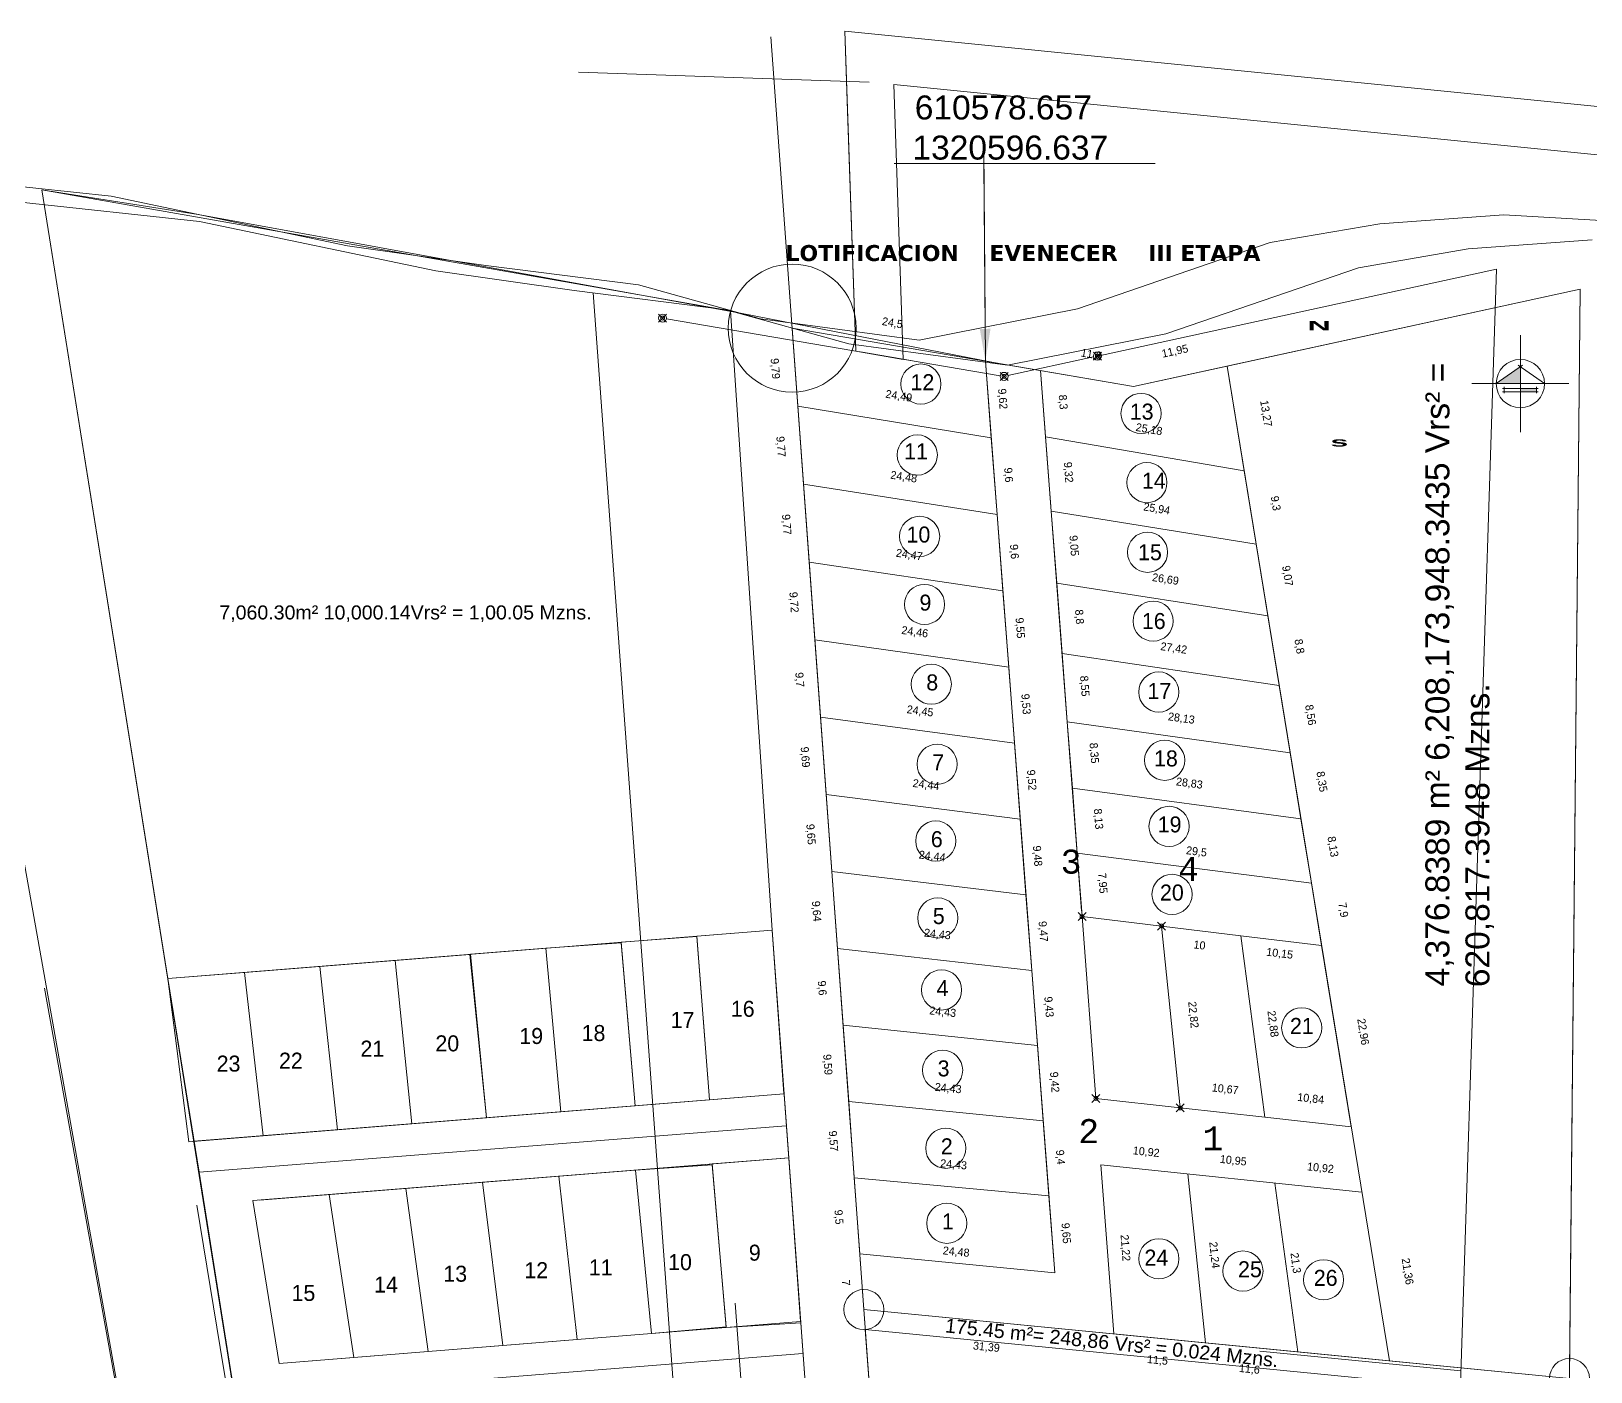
# Model space of a CAD drawing. Header units: millimetres. Extents: x 612493 to 615450, y 1317139 to 1319419.
# Drawn here: x 613604.8 to 613799.8, y 1318194.1 to 1318361.6 of the extents above; entities that cross this region are included whole.
import ezdxf

# ---------------------------------------------------------------- set-up
doc = ezdxf.new("R2010")
doc.units = ezdxf.units.MM
doc.header["$PDMODE"] = 35
doc.header["$PDSIZE"] = 0.5
for name, color, linetype in [('2', 7, 'Continuous'), ('CVL_CUADCON_LIN', 8, 'Continuous'), ('CVL_CUADCON_TIT', 1, 'Continuous'), ('CVL_PUNTO', 250, 'Continuous'), ('CVL_PUNTO_NUM', 2, 'Continuous')]:
    doc.layers.add(name, color=color, linetype=linetype)
doc.layers.add('Level 2', color=7, linetype='Continuous', lineweight=0)
doc.styles.add('MONOTXT4', font='Monotxt4.shx')
doc.styles.add('MtXpl_Baskerville_Ol', font='')
doc.styles.add('MtXpl_Utsaah', font='')
doc.styles.add('MtXpl_Verdana', font='verdanab.ttf')
doc.styles.get("Standard").update_dxf_attribs({"font": 'TCCM____.TTF'})
doc.styles.add('TEXTOS', font='arial.ttf', dxfattribs={"height": 1})
doc.styles.add('TXT 300', font='arial.ttf', dxfattribs={"height": 0.06})
doc.styles.get('MtXpl_Baskerville_Ol').set_extended_font_data('Baskerville Old Face', bold=True)
doc.styles.get('MtXpl_Utsaah').set_extended_font_data('Utsaah')

msp = doc.modelspace()

# ---------------------------------------------------------------- hatches: boundary and pattern name
at = {"lineweight": 0}
h = msp.add_hatch(color=1, dxfattribs=at)
h.paths.add_polyline_path([(613787.93, 1318317.57), (613790.95, 1318317.57), (613790.95, 1318319.68)])
h.paths.add_polyline_path([(613790.95, 1318316.96), (613790.95, 1318316.56), (613792.97, 1318316.56), (613792.97, 1318316.96)])
h = msp.add_hatch(color=1, dxfattribs=at)
h.paths.add_polyline_path([(613787.93, 1318317.57), (613790.95, 1318317.57), (613790.95, 1318319.68)])
h.paths.add_polyline_path([(613790.95, 1318316.96), (613790.95, 1318316.56), (613792.97, 1318316.56), (613792.97, 1318316.96)])

# ---------------------------------------------------------------- linework, layer by layer
at = {"color": 1, "lineweight": 0}
for p, q in [((613725.92, 1318318.56), (613684.22, 1318325.67)), ((613699.93, 1318324.51), (613700.64, 1318314.75)), ((613699.93, 1318324.51), (613700.64, 1318314.75)), ((613790.95, 1318323.61), (613790.95, 1318311.52)), ((613790.95, 1318323.61), (613790.95, 1318311.52)), ((613732.74, 1318206.45), (613724.08, 1318320.39)), ((613732.74, 1318206.45), (613724.08, 1318320.39)), ((613724.08, 1318320.39), (613724.81, 1318310.8)), ((613724.08, 1318320.39), (613724.81, 1318310.8)), ((613737.6, 1318320.91), (613726.9, 1318318.58)), ((613736.11, 1318251.7), (613730.98, 1318319.22)), ((613736.11, 1318251.7), (613730.98, 1318319.22)), ((613730.98, 1318319.22), (613731.61, 1318310.94)), ((613730.98, 1318319.22), (613731.61, 1318310.94)), ((613754.29, 1318319.77), (613756.43, 1318306.68)), ((613754.29, 1318319.77), (613756.43, 1318306.68)), ((613787.93, 1318317.57), (613791.23, 1318319.88)), ((613787.93, 1318317.57), (613791.23, 1318319.88)), ((613793.97, 1318317.57), (613790.67, 1318319.88)), ((613793.97, 1318317.57), (613790.67, 1318319.88)), ((613784.9, 1318317.57), (613797, 1318317.57)), ((613784.9, 1318317.57), (613797, 1318317.57)), ((613788.73, 1318316.96), (613793.17, 1318316.96)), ((613788.73, 1318316.96), (613793.17, 1318316.96)), ((613788.73, 1318316.56), (613793.17, 1318316.56)), ((613788.73, 1318316.56), (613793.17, 1318316.56)), ((613788.93, 1318317.16), (613788.93, 1318316.36)), ((613788.93, 1318317.16), (613788.93, 1318316.36)), ((613792.97, 1318317.16), (613792.97, 1318316.36)), ((613792.97, 1318317.16), (613792.97, 1318316.36)), ((613700.64, 1318314.75), (613701.35, 1318305)), ((613700.64, 1318314.75), (613724.81, 1318310.8)), ((613700.64, 1318314.75), (613701.35, 1318305)), ((613700.64, 1318314.75), (613724.81, 1318310.8)), ((613724.81, 1318310.8), (613725.54, 1318301.23)), ((613724.81, 1318310.8), (613725.54, 1318301.23)), ((613731.61, 1318310.94), (613732.32, 1318301.65)), ((613731.61, 1318310.94), (613732.32, 1318301.65)), ((613731.61, 1318310.94), (613756.43, 1318306.68)), ((613731.61, 1318310.94), (613756.43, 1318306.68)), ((613701.35, 1318305), (613702.07, 1318295.26)), ((613701.35, 1318305), (613725.54, 1318301.23)), ((613701.35, 1318305), (613702.07, 1318295.26)), ((613701.35, 1318305), (613725.54, 1318301.23)), ((613756.43, 1318306.68), (613757.92, 1318297.5)), ((613756.43, 1318306.68), (613757.92, 1318297.5)), ((613725.54, 1318301.23), (613726.27, 1318291.66)), ((613725.54, 1318301.23), (613726.27, 1318291.66)), ((613732.32, 1318301.65), (613733, 1318292.62)), ((613732.32, 1318301.65), (613733, 1318292.62)), ((613732.32, 1318301.65), (613757.92, 1318297.5)), ((613732.32, 1318301.65), (613757.92, 1318297.5)), ((613757.92, 1318297.5), (613759.38, 1318288.55)), ((613757.92, 1318297.5), (613759.38, 1318288.55)), ((613702.07, 1318295.26), (613702.77, 1318285.57)), ((613702.07, 1318295.26), (613726.27, 1318291.66)), ((613702.07, 1318295.26), (613702.77, 1318285.57)), ((613702.07, 1318295.26), (613726.27, 1318291.66)), ((613726.27, 1318291.66), (613726.99, 1318282.13)), ((613726.27, 1318291.66), (613726.99, 1318282.13)), ((613733, 1318292.62), (613733.67, 1318283.85)), ((613733, 1318292.62), (613733.67, 1318283.85)), ((613733, 1318292.62), (613759.38, 1318288.55)), ((613733, 1318292.62), (613759.38, 1318288.55)), ((613759.38, 1318288.55), (613760.8, 1318279.86)), ((613759.38, 1318288.55), (613760.8, 1318279.86)), ((613702.77, 1318285.57), (613703.48, 1318275.89)), ((613702.77, 1318285.57), (613726.99, 1318282.13)), ((613702.77, 1318285.57), (613703.48, 1318275.89)), ((613702.77, 1318285.57), (613726.99, 1318282.13)), ((613733.67, 1318283.85), (613734.32, 1318275.32)), ((613733.67, 1318283.85), (613734.32, 1318275.32)), ((613733.67, 1318283.85), (613760.8, 1318279.86)), ((613733.67, 1318283.85), (613760.8, 1318279.86)), ((613726.99, 1318282.13), (613727.71, 1318272.63)), ((613726.99, 1318282.13), (613727.71, 1318272.63)), ((613760.8, 1318279.86), (613762.18, 1318271.41)), ((613760.8, 1318279.86), (613762.18, 1318271.41)), ((613703.48, 1318275.89), (613704.19, 1318266.23)), ((613703.48, 1318275.89), (613727.71, 1318272.63)), ((613703.48, 1318275.89), (613704.19, 1318266.23)), ((613703.48, 1318275.89), (613727.71, 1318272.63)), ((613734.32, 1318275.32), (613734.95, 1318267)), ((613734.32, 1318275.32), (613734.95, 1318267)), ((613734.32, 1318275.32), (613762.18, 1318271.41)), ((613734.32, 1318275.32), (613762.18, 1318271.41)), ((613727.71, 1318272.63), (613728.43, 1318263.14)), ((613727.71, 1318272.63), (613728.43, 1318263.14)), ((613762.18, 1318271.41), (613763.52, 1318263.17)), ((613762.18, 1318271.41), (613763.52, 1318263.17)), ((613704.19, 1318266.23), (613704.89, 1318256.6)), ((613704.19, 1318266.23), (613728.43, 1318263.14)), ((613704.19, 1318266.23), (613704.89, 1318256.6)), ((613704.19, 1318266.23), (613728.43, 1318263.14)), ((613734.95, 1318267), (613735.57, 1318258.89)), ((613734.95, 1318267), (613735.57, 1318258.89)), ((613734.95, 1318267), (613763.52, 1318263.17)), ((613734.95, 1318267), (613763.52, 1318263.17)), ((613728.43, 1318263.14), (613729.15, 1318253.69)), ((613728.43, 1318263.14), (613729.15, 1318253.69)), ((613763.52, 1318263.17), (613764.83, 1318255.15)), ((613763.52, 1318263.17), (613764.83, 1318255.15)), ((613735.57, 1318258.89), (613736.16, 1318251.07)), ((613735.57, 1318258.89), (613736.16, 1318251.07)), ((613735.57, 1318258.89), (613764.83, 1318255.15)), ((613735.57, 1318258.89), (613764.83, 1318255.15)), ((613704.89, 1318256.6), (613705.59, 1318246.99)), ((613704.89, 1318256.6), (613729.15, 1318253.69)), ((613704.89, 1318256.6), (613705.59, 1318246.99)), ((613704.89, 1318256.6), (613729.15, 1318253.69)), ((613764.83, 1318255.15), (613766.11, 1318247.35)), ((613764.83, 1318255.15), (613766.11, 1318247.35)), ((613729.15, 1318253.69), (613729.87, 1318244.24)), ((613729.15, 1318253.69), (613729.87, 1318244.24)), ((613756.03, 1318248.57), (613766.11, 1318247.35)), ((613705.59, 1318246.99), (613706.29, 1318237.41)), ((613705.59, 1318246.99), (613729.87, 1318244.24)), ((613705.59, 1318246.99), (613706.29, 1318237.41)), ((613705.59, 1318246.99), (613729.87, 1318244.24)), ((613766.11, 1318247.35), (613769.8, 1318224.69)), ((613766.11, 1318247.35), (613769.8, 1318224.69)), ((613729.87, 1318244.24), (613730.59, 1318234.84)), ((613729.87, 1318244.24), (613730.59, 1318234.84)), ((613706.29, 1318237.41), (613706.99, 1318227.85)), ((613706.29, 1318237.41), (613730.59, 1318234.84)), ((613706.29, 1318237.41), (613706.99, 1318227.85)), ((613706.29, 1318237.41), (613730.59, 1318234.84)), ((613730.59, 1318234.84), (613731.3, 1318225.45)), ((613730.59, 1318234.84), (613731.3, 1318225.45)), ((613706.99, 1318227.85), (613707.69, 1318218.3)), ((613706.99, 1318227.85), (613731.3, 1318225.45)), ((613706.99, 1318227.85), (613707.69, 1318218.3)), ((613706.99, 1318227.85), (613731.3, 1318225.45)), ((613731.3, 1318225.45), (613732.01, 1318216.07)), ((613731.3, 1318225.45), (613732.01, 1318216.07)), ((613759.03, 1318225.89), (613769.8, 1318224.69)), ((613759.03, 1318225.89), (613769.8, 1318224.69)), ((613740.14, 1318198.8), (613738.53, 1318219.95)), ((613740.14, 1318198.8), (613738.53, 1318219.95)), ((613771.14, 1318216.51), (613738.53, 1318219.95)), ((613771.14, 1318216.51), (613738.53, 1318219.95)), ((613707.69, 1318218.3), (613708.38, 1318208.83)), ((613707.69, 1318218.3), (613732.01, 1318216.07)), ((613707.69, 1318218.3), (613708.38, 1318208.83)), ((613707.69, 1318218.3), (613732.01, 1318216.07)), ((613749.39, 1318218.81), (613751.58, 1318197.68)), ((613749.39, 1318218.81), (613751.58, 1318197.68)), ((613760.28, 1318217.66), (613763.13, 1318196.55)), ((613760.28, 1318217.66), (613763.13, 1318196.55)), ((613732.01, 1318216.07), (613732.74, 1318206.45)), ((613732.01, 1318216.07), (613732.74, 1318206.45)), ((613708.38, 1318208.83), (613732.74, 1318206.45)), ((613708.38, 1318208.83), (613732.74, 1318206.45)), ((613740.14, 1318198.8), (613751.58, 1318197.68)), ((613740.14, 1318198.8), (613751.58, 1318197.68)), ((613751.58, 1318197.68), (613763.13, 1318196.55)), ((613751.58, 1318197.68), (613763.13, 1318196.55)), ((613763.13, 1318196.55), (613774.58, 1318195.43)), ((613763.13, 1318196.55), (613774.58, 1318195.43))]:
    msp.add_line(p, q, dxfattribs=at)
for centre, radius in [((613683.73, 1318325.76), 0.5), ((613738.09, 1318321.02), 0.5), ((613790.95, 1318317.57), 3.02), ((613790.95, 1318317.57), 3.02), ((613716.02, 1318317.52), 2.51), ((613716.02, 1318317.52), 2.51), ((613726.41, 1318318.48), 0.5), ((613743.54, 1318313.84), 2.51), ((613743.54, 1318313.84), 2.51), ((613715.57, 1318308.65), 2.51), ((613715.57, 1318308.65), 2.51), ((613744.27, 1318305.2), 2.51), ((613744.27, 1318305.2), 2.51), ((613715.86, 1318298.48), 2.51), ((613715.86, 1318298.48), 2.51), ((613744.35, 1318296.49), 2.51), ((613744.35, 1318296.49), 2.51), ((613716.47, 1318289.97), 2.51), ((613716.47, 1318289.97), 2.51), ((613745.05, 1318287.89), 2.51), ((613745.05, 1318287.89), 2.51), ((613717.32, 1318280), 2.51), ((613717.32, 1318280), 2.51), ((613745.75, 1318279.03), 2.51), ((613745.75, 1318279.03), 2.51), ((613718.05, 1318270), 2.51), ((613718.05, 1318270), 2.51), ((613746.49, 1318270.5), 2.51), ((613746.49, 1318270.5), 2.51), ((613747.04, 1318262.24), 2.51), ((613747.04, 1318262.24), 2.51), ((613717.88, 1318260.41), 2.51), ((613717.88, 1318260.41), 2.51), ((613747.41, 1318253.74), 2.51), ((613747.41, 1318253.74), 2.51), ((613718.13, 1318250.79), 2.51), ((613718.13, 1318250.79), 2.51), ((613718.6, 1318241.79), 2.51), ((613718.6, 1318241.79), 2.51), ((613763.62, 1318237.06), 2.51), ((613763.62, 1318237.06), 2.51), ((613718.73, 1318231.76), 2.51), ((613719.13, 1318222.01), 2.51), ((613719.13, 1318222.01), 2.51), ((613719.26, 1318212.63), 2.51), ((613719.26, 1318212.63), 2.51), ((613745.77, 1318208.2), 2.51), ((613745.77, 1318208.2), 2.51), ((613756.28, 1318206.66), 2.51), ((613756.28, 1318206.66), 2.51), ((613766.35, 1318205.57), 2.51), ((613766.35, 1318205.57), 2.51)]:
    msp.add_circle(centre, radius, dxfattribs=at)
for p in [(613683.73, 1318325.76), (613738.09, 1318321.02), (613726.41, 1318318.48)]:
    msp.add_point(p, dxfattribs=at)
at = {"layer": '2', "color": 1, "lineweight": 0}
for p, q in [((613614.82, 1318340.98), (613592.45, 1318343.4)), ((613625.86, 1318337.85), (613603.48, 1318340.26)), ((613644.33, 1318334.8), (613614.82, 1318340.98)), ((613788.89, 1318338.66), (613773.39, 1318337.56)), ((613808.97, 1318337.5), (613788.89, 1318338.66)), ((613655.37, 1318331.66), (613625.86, 1318337.85)), ((613773.39, 1318337.56), (613759.69, 1318335.19)), ((613590.04, 1318335.61), (613634.72, 1318084.8)), ((613661.63, 1318332.35), (613644.33, 1318334.8)), ((613759.69, 1318335.19), (613735.6, 1318326.92)), ((613784.43, 1318334.42), (613770.72, 1318332.06)), ((613799.92, 1318335.53), (613784.43, 1318334.42)), ((613680.7, 1318329.92), (613661.63, 1318332.35)), ((613672.66, 1318329.22), (613655.37, 1318331.66)), ((613770.72, 1318332.06), (613746.63, 1318323.79)), ((613691.73, 1318326.78), (613672.66, 1318329.22)), ((613695.97, 1318325.68), (613680.7, 1318329.92)), ((613707, 1318322.55), (613691.73, 1318326.78)), ((613735.6, 1318326.92), (613715.8, 1318323)), ((613715.8, 1318323), (613695.97, 1318325.68)), ((613726.84, 1318319.87), (613707, 1318322.55)), ((613746.63, 1318323.79), (613726.84, 1318319.87))]:
    msp.add_line(p, q, dxfattribs=at)
at = {"layer": 'CVL_CUADCON_LIN', "color": 1, "lineweight": 0, "ltscale": 0.5}
for p, q in [((613706.52, 1318361.61), (613965.92, 1318335.68)), ((613706.86, 1318351.62), (613706.52, 1318361.61)), ((613707.88, 1318321.64), (613706.52, 1318361.61)), ((613706.52, 1318361.61), (613965.92, 1318335.68)), ((613713.79, 1318320.6), (613712.63, 1318354.97)), ((613712.63, 1318354.97), (613958.19, 1318330.42)), ((613958.19, 1318330.42), (613712.63, 1318354.97)), ((613712.63, 1318354.97), (613713.79, 1318320.6)), ((613707.88, 1318321.64), (613706.86, 1318351.62)), ((613738.09, 1318321.02), (613787.97, 1318331.88)), ((613787.97, 1318331.88), (613780.71, 1318107.53)), ((613675.07, 1318328.91), (613692.69, 1318089.01)), ((613742.61, 1318317.23), (613699.93, 1318324.51)), ((613699.93, 1318324.51), (613708.89, 1318201.85)), ((613742.61, 1318317.23), (613699.93, 1318324.51)), ((613699.93, 1318324.51), (613708.89, 1318201.85)), ((613713.79, 1318320.6), (613707.88, 1318321.64)), ((613708.47, 1318321.54), (613714.78, 1318320.46)), ((613754.29, 1318319.77), (613742.61, 1318317.23)), ((613754.29, 1318319.77), (613742.61, 1318317.23)), ((613774.58, 1318195.43), (613754.29, 1318319.77)), ((613774.58, 1318195.43), (613754.29, 1318319.77)), ((613606.46, 1318242.01), (613633.31, 1318092.81)), ((613692.81, 1318202.66), (613701.07, 1318089.62)), ((613708.89, 1318201.85), (613774.58, 1318195.43)), ((613708.89, 1318201.85), (613774.58, 1318195.43)), ((613758.38, 1318196.67), (613783.52, 1318194.21))]:
    msp.add_line(p, q, dxfattribs=at)
at = {"layer": 'CVL_CUADCON_LIN', "color": 1, "lineweight": 0}
for p, q in [((613717.78, 1318080.18), (613697.27, 1318360.91)), ((613673.22, 1318356.5), (613709.54, 1318355.25)), ((613724.08, 1318320.39), (613723.87, 1318347.06)), ((613712.66, 1318345.08), (613745.32, 1318345.08)), ((613621.89, 1318243.22), (613606.13, 1318341.77)), ((613606.13, 1318341.77), (613692.21, 1318326.65)), ((613647.34, 1318084), (613606.13, 1318341.77)), ((613606.13, 1318341.77), (613625.68, 1318338.71)), ((613625.68, 1318338.71), (613693.68, 1318326.32)), ((613742.61, 1318317.23), (613798.44, 1318329.38)), ((613798.44, 1318329.38), (613754.29, 1318319.77)), ((613798.44, 1318329.38), (613796.05, 1318087.84)), ((613797.09, 1318193.23), (613798.44, 1318329.38)), ((613692.21, 1318326.65), (613697.41, 1318249.26)), ((613693.68, 1318326.32), (613725.1, 1318320.22)), ((613725.1, 1318320.22), (613742.61, 1318317.23)), ((613754.29, 1318319.77), (613774.58, 1318195.43)), ((613733.67, 1318283.85), (613760.8, 1318279.86)), ((613734.32, 1318275.32), (613733.67, 1318283.85)), ((613760.8, 1318279.86), (613762.18, 1318271.41)), ((613734.95, 1318267), (613734.32, 1318275.32)), ((613762.18, 1318271.41), (613763.52, 1318263.17)), ((613763.52, 1318263.17), (613734.95, 1318267)), ((613697.41, 1318249.26), (613621.89, 1318243.22)), ((613621.89, 1318243.22), (613697.41, 1318249.26)), ((613697.41, 1318249.26), (613621.89, 1318243.22)), ((613621.89, 1318243.22), (613697.41, 1318249.26)), ((613678.57, 1318247.76), (613687.99, 1318248.49)), ((613687.99, 1318248.51), (613697.41, 1318249.26)), ((613689.6, 1318228.05), (613687.99, 1318248.51)), ((613687.99, 1318248.49), (613689.6, 1318228.05)), ((613697.41, 1318249.26), (613703.06, 1318171.9)), ((613698.9, 1318228.8), (613697.41, 1318249.26)), ((613697.41, 1318249.26), (613698.9, 1318228.8)), ((613697.41, 1318249.26), (613699.49, 1318220.82)), ((613659.73, 1318246.25), (613669.15, 1318247)), ((613669.15, 1318247), (613678.57, 1318247.67)), ((613671, 1318226.56), (613669.15, 1318247)), ((613669.15, 1318247), (613671, 1318226.56)), ((613680.3, 1318227.3), (613678.57, 1318247.76)), ((613678.57, 1318247.67), (613680.3, 1318227.3)), ((613631.47, 1318243.99), (613640.89, 1318244.74)), ((613640.89, 1318244.74), (613650.31, 1318245.49)), ((613643.1, 1318224.32), (613640.89, 1318244.74)), ((613640.89, 1318244.74), (613643.1, 1318224.32)), ((613650.31, 1318245.49), (613659.65, 1318246.24)), ((613652.4, 1318225.07), (613650.31, 1318245.49)), ((613650.31, 1318245.49), (613652.4, 1318225.07)), ((613659.65, 1318246.24), (613661.7, 1318225.81)), ((613661.7, 1318225.81), (613659.73, 1318246.25)), ((613631.47, 1318243.99), (613621.88, 1318243.22)), ((613621.88, 1318243.22), (613624.5, 1318222.83)), ((613634.17, 1318166.39), (613621.89, 1318243.22)), ((613621.89, 1318243.22), (613624.5, 1318222.83)), ((613625.8, 1318219.01), (613621.89, 1318243.22)), ((613633.8, 1318223.57), (613631.47, 1318243.99)), ((613633.8, 1318223.57), (613631.47, 1318243.99)), ((613624.5, 1318222.83), (613698.9, 1318228.8)), ((613625.14, 1318222.88), (613698.9, 1318228.8)), ((613698.9, 1318228.8), (613689.6, 1318228.05)), ((613680.3, 1318227.3), (613671, 1318226.56)), ((613689.6, 1318228.05), (613680.3, 1318227.3)), ((613652.4, 1318225.07), (613643.1, 1318224.32)), ((613661.7, 1318225.81), (613652.4, 1318225.07)), ((613671, 1318226.56), (613661.7, 1318225.81)), ((613624.5, 1318222.83), (613633.8, 1318223.57)), ((613625.8, 1318219.01), (613699.19, 1318224.81)), ((613643.1, 1318224.32), (613633.8, 1318223.57)), ((613634.17, 1318166.39), (613625.8, 1318219.01)), ((613632.5, 1318215.47), (613699.49, 1318220.82)), ((613633.38, 1318215.54), (613699.49, 1318220.82)), ((613670.78, 1318218.52), (613680.35, 1318219.29)), ((613680.35, 1318219.29), (613689.93, 1318219.94)), ((613682.36, 1318198.85), (613680.35, 1318219.29)), ((613680.35, 1318219.29), (613682.36, 1318198.85)), ((613689.92, 1318220.05), (613699.49, 1318220.82)), ((613691.67, 1318199.6), (613689.92, 1318220.05)), ((613689.93, 1318219.94), (613691.66, 1318199.7)), ((613699.49, 1318220.82), (613700.98, 1318200.34)), ((613699.49, 1318220.82), (613700.99, 1318200.21)), ((613699.49, 1318220.82), (613703.06, 1318171.9)), ((613651.64, 1318217), (613661.21, 1318217.76)), ((613661.21, 1318217.76), (613670.78, 1318218.52)), ((613663.74, 1318197.36), (613661.21, 1318217.76)), ((613661.21, 1318217.76), (613663.74, 1318197.36)), ((613673.05, 1318198.11), (613670.78, 1318218.52)), ((613670.78, 1318218.52), (613673.05, 1318198.11)), ((613642.07, 1318216.23), (613632.5, 1318215.47)), ((613635.81, 1318195.13), (613632.5, 1318215.47)), ((613632.5, 1318215.47), (613635.81, 1318195.13)), ((613642.07, 1318216.23), (613651.64, 1318217)), ((613645.12, 1318195.87), (613642.07, 1318216.23)), ((613645.12, 1318195.87), (613642.07, 1318216.23)), ((613654.43, 1318196.62), (613651.64, 1318217)), ((613651.64, 1318217), (613654.43, 1318196.62)), ((613628.83, 1318194.57), (613625.52, 1318214.91)), ((613708.89, 1318201.85), (613797.09, 1318193.23)), ((613709.48, 1318193.87), (613708.89, 1318201.85)), ((613700.98, 1318200.34), (613635.81, 1318195.13)), ((613691.66, 1318199.7), (613682.36, 1318198.85)), ((613700.99, 1318200.21), (613691.67, 1318199.6)), ((613673.05, 1318198.11), (613663.74, 1318197.36)), ((613682.36, 1318198.85), (613673.05, 1318198.11)), ((613797.07, 1318190.73), (613709.07, 1318199.36)), ((613709.07, 1318199.36), (613714.8, 1318122.01)), ((613630.28, 1318190.68), (613701.27, 1318196.35)), ((613635.81, 1318195.13), (613645.12, 1318195.87)), ((613654.43, 1318196.62), (613645.12, 1318195.87)), ((613663.74, 1318197.36), (613654.43, 1318196.62)), ((613630.19, 1318186.68), (613628.83, 1318194.57)), ((613774.58, 1318195.43), (613797.09, 1318193.23))]:
    msp.add_line(p, q, dxfattribs=at)
msp.add_lwpolyline([(613724.05, 1318324.42), (613723.89, 1318345.08), (613745.32, 1318345.08)], dxfattribs=at)
for centre, radius in [((613699.93, 1318324.51), 8), ((613708.89, 1318201.85), 2.5), ((613797.09, 1318193.23), 2.5)]:
    msp.add_circle(centre, radius, dxfattribs=at)
msp.add_solid([(613724.72, 1318324.42), (613724.08, 1318320.42), (613723.38, 1318324.41)], dxfattribs=at)
at = {"layer": 'CVL_CUADCON_TIT', "color": 1, "lineweight": 0, "ltscale": 0.5}
for p, q in [((613737.9, 1318228.23), (613736.17, 1318250.96)), ((613736.17, 1318250.96), (613746.1, 1318249.77)), ((613748.43, 1318227.06), (613746.1, 1318249.77)), ((613746.1, 1318249.77), (613756.03, 1318248.57)), ((613756.03, 1318248.57), (613746.1, 1318249.77)), ((613746.1, 1318249.77), (613748.43, 1318227.06)), ((613746.1, 1318249.77), (613748.43, 1318227.06)), ((613756.03, 1318248.57), (613759.03, 1318225.89)), ((613759.03, 1318225.89), (613756.03, 1318248.57)), ((613748.43, 1318227.06), (613737.9, 1318228.23)), ((613759.03, 1318225.89), (613748.43, 1318227.06)), ((613748.43, 1318227.06), (613759.03, 1318225.89))]:
    msp.add_line(p, q, dxfattribs=at)
at = {"layer": 'CVL_PUNTO', "color": 1, "lineweight": 0, "ltscale": 0.5}
for p in [(613736.17, 1318250.96), (613746.1, 1318249.77), (613737.9, 1318228.23), (613748.43, 1318227.06)]:
    msp.add_point(p, dxfattribs=at)
at = {"layer": 'Level 2', "color": 1, "lineweight": 0}
for p, q in [((613625.86, 1318337.85), (613603.48, 1318340.26)), ((613655.37, 1318331.66), (613625.86, 1318337.85)), ((613784.43, 1318334.42), (613770.72, 1318332.06)), ((613799.92, 1318335.53), (613784.43, 1318334.42)), ((613672.66, 1318329.22), (613655.37, 1318331.66)), ((613770.72, 1318332.06), (613746.63, 1318323.79)), ((613691.73, 1318326.78), (613672.66, 1318329.22)), ((613707, 1318322.55), (613691.73, 1318326.78)), ((613726.84, 1318319.87), (613707, 1318322.55)), ((613746.63, 1318323.79), (613726.84, 1318319.87))]:
    msp.add_line(p, q, dxfattribs=at)

# ---------------------------------------------------------------- texts
at = {"color": 1, "lineweight": 0}
for s, height, style, p in [('610578.657', 3, 'TEXTOS', (613715.25, 1318350.58)), ('1320596.637', 3, 'TEXTOS', (613714.96, 1318345.57)), ('LOTIFICACION    EVENECER    III ETAPA', 2, 'MtXpl_Verdana', (613699.09, 1318332.89)), ('LOTIFICACION    EVENECER    III ETAPA', 2, 'MtXpl_Verdana', (613699.09, 1318332.89)), ('12', 2, 'MtXpl_Utsaah', (613714.72, 1318316.75)), ('12', 2, 'MtXpl_Utsaah', (613714.72, 1318316.75)), ('13', 2, 'MtXpl_Utsaah', (613742.13, 1318313.07)), ('13', 2, 'MtXpl_Utsaah', (613742.13, 1318313.07)), ('11', 2, 'MtXpl_Utsaah', (613713.93, 1318308.11)), ('11', 2, 'MtXpl_Utsaah', (613713.93, 1318308.11)), ('14', 2, 'MtXpl_Utsaah', (613743.65, 1318304.43)), ('14', 2, 'MtXpl_Utsaah', (613743.65, 1318304.43)), ('10', 2, 'MtXpl_Utsaah', (613714.22, 1318297.71)), ('10', 2, 'MtXpl_Utsaah', (613714.22, 1318297.71)), ('15', 2, 'MtXpl_Utsaah', (613743.16, 1318295.5)), ('15', 2, 'MtXpl_Utsaah', (613743.16, 1318295.5)), ('9', 2, 'MtXpl_Utsaah', (613715.84, 1318289.2)), ('9', 2, 'MtXpl_Utsaah', (613715.84, 1318289.2)), ('16', 2, 'MtXpl_Utsaah', (613743.64, 1318286.9)), ('16', 2, 'MtXpl_Utsaah', (613743.64, 1318286.9)), ('8', 2, 'MtXpl_Utsaah', (613716.69, 1318279.23)), ('8', 2, 'MtXpl_Utsaah', (613716.69, 1318279.23)), ('17', 2, 'MtXpl_Utsaah', (613744.34, 1318278.15)), ('17', 2, 'MtXpl_Utsaah', (613744.34, 1318278.15)), ('18', 2, 'MtXpl_Utsaah', (613745.16, 1318269.73)), ('18', 2, 'MtXpl_Utsaah', (613745.16, 1318269.73)), ('7', 2, 'MtXpl_Utsaah', (613717.43, 1318269.23)), ('7', 2, 'MtXpl_Utsaah', (613717.43, 1318269.23)), ('19', 2, 'MtXpl_Utsaah', (613745.62, 1318261.48)), ('19', 2, 'MtXpl_Utsaah', (613745.62, 1318261.48)), ('6', 2, 'MtXpl_Utsaah', (613717.26, 1318259.64)), ('6', 2, 'MtXpl_Utsaah', (613717.26, 1318259.64)), ('20', 2, 'MtXpl_Utsaah', (613745.9, 1318252.97)), ('20', 2, 'MtXpl_Utsaah', (613745.9, 1318252.97)), ('5', 2, 'MtXpl_Utsaah', (613717.51, 1318250.03)), ('5', 2, 'MtXpl_Utsaah', (613717.51, 1318250.03)), ('4', 2, 'MtXpl_Utsaah', (613717.98, 1318241.02)), ('4', 2, 'MtXpl_Utsaah', (613717.98, 1318241.02)), ('16', 2, 'MtXpl_Utsaah', (613692.26, 1318238.44)), ('17', 2, 'MtXpl_Utsaah', (613684.74, 1318237.05)), ('19', 2, 'MtXpl_Utsaah', (613665.82, 1318235.04)), ('18', 2, 'MtXpl_Utsaah', (613673.61, 1318235.41)), ('21', 2, 'MtXpl_Utsaah', (613762.15, 1318236.3)), ('21', 2, 'MtXpl_Utsaah', (613762.15, 1318236.3)), ('21', 2, 'MtXpl_Utsaah', (613645.96, 1318233.46)), ('20', 2, 'MtXpl_Utsaah', (613655.33, 1318234.12)), ('23', 2, 'MtXpl_Utsaah', (613627.99, 1318231.59)), ('22', 2, 'MtXpl_Utsaah', (613635.78, 1318231.96)), ('3', 2, 'MtXpl_Utsaah', (613718.11, 1318230.99)), ('3', 2, 'MtXpl_Utsaah', (613718.11, 1318230.99)), ('2', 2, 'MtXpl_Utsaah', (613718.51, 1318221.25)), ('2', 2, 'MtXpl_Utsaah', (613718.51, 1318221.25)), ('2', 2, 'MtXpl_Utsaah', (613718.51, 1318221.25)), ('1', 2, 'MtXpl_Utsaah', (613718.64, 1318211.86)), ('1', 2, 'MtXpl_Utsaah', (613718.64, 1318211.86)), ('9', 2, 'MtXpl_Utsaah', (613694.51, 1318207.96)), ('24', 2, 'MtXpl_Utsaah', (613743.96, 1318207.34)), ('24', 2, 'MtXpl_Utsaah', (613743.96, 1318207.34)), ('13', 2, 'MtXpl_Utsaah', (613656.32, 1318205.33)), ('12', 2, 'MtXpl_Utsaah', (613666.45, 1318205.77)), ('11', 2, 'MtXpl_Utsaah', (613674.51, 1318206.12)), ('10', 2, 'MtXpl_Utsaah', (613684.42, 1318206.78)), ('25', 2, 'MtXpl_Utsaah', (613755.66, 1318205.89)), ('25', 2, 'MtXpl_Utsaah', (613755.66, 1318205.89)), ('14', 2, 'MtXpl_Utsaah', (613647.67, 1318203.98)), ('26', 2, 'MtXpl_Utsaah', (613765.13, 1318204.81)), ('26', 2, 'MtXpl_Utsaah', (613765.13, 1318204.81)), ('15', 2, 'MtXpl_Utsaah', (613637.35, 1318202.93))]:
    msp.add_text(s, height=height, dxfattribs=dict(at, style=style)).set_placement(p)
at = {"color": 1, "lineweight": 0, "style": 'MtXpl_Baskerville_Ol', "width": 2.6}
for s, height, p in [(' N', 1.161, (613763.22, 1318324.24)), (' N', 1.161, (613763.22, 1318324.24)), ('s', 1.16, (613767.2, 1318309.71)), ('s', 1.16, (613767.2, 1318309.71))]:
    msp.add_text(s, height=height, dxfattribs=at).set_placement(p)
at = {"color": 1, "lineweight": 0, "char_height": 1, "attachment_point": 5}
for s, insert, rotation in [('24,5', (613712.45, 1318325.09), 350.3223), ('24,5', (613712.45, 1318325.09), 350.3223), ('11,95', (613747.79, 1318321.56), 12.2799), ('11,95', (613747.79, 1318321.56), 12.2799), ('9,79', (613697.74, 1318319.44), 274.1795), ('9,79', (613697.74, 1318319.44), 274.1795), ('11,8', (613737.3, 1318321.16), 350.3223), ('11,8', (613737.3, 1318321.16), 350.3223), ('24,49', (613713.25, 1318315.96), 350.7245), ('24,49', (613713.25, 1318315.96), 350.7245), ('9,62', (613726.17, 1318315.66), 274.3486), ('9,62', (613726.17, 1318315.66), 274.3486), ('8,3', (613733.72, 1318315.26), 274.3486), ('8,3', (613733.72, 1318315.26), 274.3486), ('13,27', (613759.09, 1318313.83), 279.2673), ('13,27', (613759.09, 1318313.83), 279.2673), ('25,18', (613744.53, 1318311.79), 350.2532), ('25,18', (613744.53, 1318311.79), 350.2532), ('9,77', (613698.45, 1318309.69), 274.1795), ('9,77', (613698.45, 1318309.69), 274.1795), ('9,6', (613726.9, 1318306.15), 274.3486), ('9,6', (613726.9, 1318306.15), 274.3486), ('9,32', (613734.39, 1318306.48), 274.3486), ('9,32', (613734.39, 1318306.48), 274.3486), ('24,48', (613713.87, 1318305.85), 351.1271), ('24,48', (613713.87, 1318305.85), 351.1271), ('9,3', (613760.29, 1318302.6), 279.2673), ('9,3', (613760.29, 1318302.6), 279.2673), ('9,77', (613699.16, 1318299.95), 274.1795), ('9,77', (613699.16, 1318299.95), 274.1795), ('25,94', (613745.49, 1318301.87), 350.7984), ('25,94', (613745.49, 1318301.87), 350.7984), ('9,6', (613727.62, 1318296.57), 274.3486), ('9,6', (613727.62, 1318296.57), 274.3486), ('9,05', (613735.09, 1318297.32), 274.3486), ('9,05', (613735.09, 1318297.32), 274.3486), ('24,47', (613714.56, 1318296.11), 351.53), ('24,47', (613714.56, 1318296.11), 351.53), ('26,69', (613746.58, 1318293.06), 351.2174), ('26,69', (613746.58, 1318293.06), 351.2174), ('9,07', (613761.77, 1318293.53), 279.2673), ('9,07', (613761.77, 1318293.53), 279.2673), ('9,72', (613700.08, 1318290.24), 274.1795), ('9,72', (613700.08, 1318290.24), 274.1795), ('8,8', (613735.76, 1318288.42), 274.3486), ('8,8', (613735.76, 1318288.42), 274.3486), ('24,46', (613715.25, 1318286.47), 351.9332), ('24,46', (613715.25, 1318286.47), 351.9332), ('9,55', (613728.35, 1318287.03), 274.3486), ('9,55', (613728.35, 1318287.03), 274.3486), ('8,8', (613763.26, 1318284.72), 279.2673), ('8,8', (613763.26, 1318284.72), 279.2673), ('27,42', (613747.62, 1318284.44), 351.6415), ('27,42', (613747.62, 1318284.44), 351.6415), ('9,7', (613700.79, 1318280.56), 274.1795), ('9,7', (613700.79, 1318280.56), 274.1795), ('8,55', (613736.42, 1318279.77), 274.3486), ('8,55', (613736.42, 1318279.77), 274.3486), ('9,53', (613729.08, 1318277.51), 274.3486), ('9,53', (613729.08, 1318277.51), 274.3486), ('24,45', (613715.91, 1318276.58), 352.3366), ('24,45', (613715.91, 1318276.58), 352.3366), ('28,13', (613748.57, 1318275.68), 352.013), ('28,13', (613748.57, 1318275.68), 352.013), ('8,56', (613764.65, 1318276.15), 279.2673), ('8,56', (613764.65, 1318276.15), 279.2673), ('9,69', (613701.49, 1318270.89), 274.1795), ('9,69', (613701.49, 1318270.89), 274.1795), ('8,35', (613737.61, 1318271.39), 274.3486), ('8,35', (613737.61, 1318271.39), 274.3486), ('24,44', (613716.65, 1318267.37), 352.7402), ('24,44', (613716.65, 1318267.37), 352.7402), ('9,52', (613729.79, 1318268.02), 274.3486), ('9,52', (613729.79, 1318268.02), 274.3486), ('28,83', (613749.57, 1318267.56), 352.3767), ('28,83', (613749.57, 1318267.56), 352.3767), ('8,35', (613766.07, 1318267.82), 279.2673), ('8,35', (613766.07, 1318267.82), 279.2673), ('8,13', (613738.14, 1318263.16), 274.3486), ('8,13', (613738.14, 1318263.16), 274.3486), ('9,65', (613702.2, 1318261.24), 274.1795), ('9,65', (613702.2, 1318261.24), 274.1795), ('8,13', (613767.45, 1318259.69), 279.2673), ('8,13', (613767.45, 1318259.69), 279.2673), ('24,44', (613717.42, 1318258.44), 353.144), ('24,44', (613717.42, 1318258.44), 353.144), ('9,48', (613730.52, 1318258.54), 274.3486), ('9,48', (613730.52, 1318258.54), 274.3486), ('29,5', (613750.46, 1318259.02), 352.7144), ('29,5', (613750.46, 1318259.02), 352.7144), ('7,95', (613738.67, 1318255.14), 274.3486), ('7,95', (613738.67, 1318255.14), 274.3486), ('9,64', (613702.9, 1318251.62), 274.1795), ('9,64', (613702.9, 1318251.62), 274.1795), ('7,9', (613768.74, 1318251.78), 279.2673), ('7,9', (613768.74, 1318251.78), 279.2673), ('9,47', (613731.23, 1318249.1), 274.3486), ('9,47', (613731.23, 1318249.1), 274.3486), ('24,43', (613718.08, 1318248.7), 353.548), ('24,43', (613718.08, 1318248.7), 353.548), ('10', (613750.85, 1318247.4), 353.1212), ('10,15', (613760.86, 1318246.29), 353.1212), ('10,15', (613760.86, 1318246.29), 353.1212), ('9,6', (613703.6, 1318242.03), 274.1795), ('9,6', (613703.6, 1318242.03), 274.1795), ('9,43', (613731.95, 1318239.67), 274.3486), ('9,43', (613731.95, 1318239.67), 274.3486), ('24,43', (613718.74, 1318238.98), 353.952), ('24,43', (613718.74, 1318238.98), 353.952), ('22,82', (613750, 1318238.69), 275.8503), ('22,82', (613750, 1318238.69), 275.8503), ('22,88', (613759.95, 1318237.55), 277.5427), ('22,88', (613759.95, 1318237.55), 277.5427), ('22,96', (613771.23, 1318236.56), 279.2673), ('22,96', (613771.23, 1318236.56), 279.2673), ('9,59', (613704.3, 1318232.46), 274.1795), ('9,59', (613704.3, 1318232.46), 274.1795), ('9,42', (613732.66, 1318230.27), 274.3486), ('9,42', (613732.66, 1318230.27), 274.3486), ('24,43', (613719.42, 1318229.44), 354.3561), ('24,43', (613719.42, 1318229.44), 354.3561), ('10,67', (613754.05, 1318229.34), 353.6733), ('10,67', (613754.05, 1318229.34), 353.6733), ('10,84', (613764.74, 1318228.16), 353.6733), ('10,84', (613764.74, 1318228.16), 353.6733), ('9,57', (613705, 1318222.91), 274.1795), ('9,57', (613705, 1318222.91), 274.1795), ('9,4', (613733.38, 1318220.89), 274.3486), ('9,4', (613733.38, 1318220.89), 274.3486), ('10,92', (613744.18, 1318221.49), 353.9204), ('10,92', (613744.18, 1318221.49), 353.9204), ('10,95', (613755.06, 1318220.42), 353.9729), ('10,95', (613755.06, 1318220.42), 353.9729), ('24,43', (613720.1, 1318219.91), 354.7603), ('24,43', (613720.1, 1318219.91), 354.7603), ('10,92', (613765.96, 1318219.49), 353.9729), ('10,92', (613765.96, 1318219.49), 353.9729), ('9,5', (613705.69, 1318213.4), 274.1795), ('9,5', (613705.69, 1318213.4), 274.1795), ('9,65', (613734.1, 1318211.39), 274.3486), ('9,65', (613734.1, 1318211.39), 274.3486), ('24,48', (613720.42, 1318209), 354.4141), ('24,48', (613720.42, 1318209), 354.4141), ('21,22', (613741.51, 1318209.55), 274.3486), ('21,22', (613741.51, 1318209.55), 274.3486), ('21,24', (613752.64, 1318208.66), 275.9298), ('21,24', (613752.64, 1318208.66), 275.9298), ('21,3', (613762.79, 1318207.66), 277.692), ('21,3', (613762.79, 1318207.66), 277.692), ('21,36', (613776.78, 1318206.61), 279.2673), ('21,36', (613776.78, 1318206.61), 279.2673), ('7', (613706.66, 1318205.2), 274.1795), ('7', (613706.66, 1318205.2), 274.1795), ('31,39', (613724.2, 1318197.11), 354.4141), ('31,39', (613724.2, 1318197.11), 354.4141), ('11,5', (613745.59, 1318195.46), 354.4141), ('11,5', (613745.59, 1318195.46), 354.4141), ('11,6', (613757.08, 1318194.34), 354.4141), ('11,6', (613757.08, 1318194.34), 354.4141)]:
    msp.add_mtext(s, dxfattribs=dict(at, insert=insert, rotation=rotation))
at = {"layer": 'CVL_CUADCON_LIN', "color": 1, "lineweight": 0, "style": 'TXT 300'}
for s, height, rotation, p in [('4,376.8389 m² 6,208,173,948.3435 Vrs² =', 3, 90, (613782.08, 1318242.24)), ('620,817.3948 Mzns.', 3, 90, (613787.09, 1318242.14)), ('175.45 m²= 248,86 Vrs² = 0.024 Mzns.', 1.75, 354, (613718.98, 1318199.01))]:
    msp.add_text(s, height=height, rotation=rotation, dxfattribs=at).set_placement(p)
msp.add_text('7,060.30m² 10,000.14Vrs² = 1,00.05 Mzns.', height=1.75, dxfattribs=at).set_placement((613628.32, 1318288.1))
at = {"layer": 'CVL_PUNTO_NUM', "color": 1, "lineweight": 0, "ltscale": 0.5, "style": 'MONOTXT4'}
for s, p in [('3', (613733.49, 1318256.33)), ('4', (613748.17, 1318255.4)), ('2', (613735.7, 1318222.65)), ('1', (613751.22, 1318221.75))]:
    msp.add_text(s, height=3, dxfattribs=at).set_placement(p)

doc.saveas('drawing.dxf')
